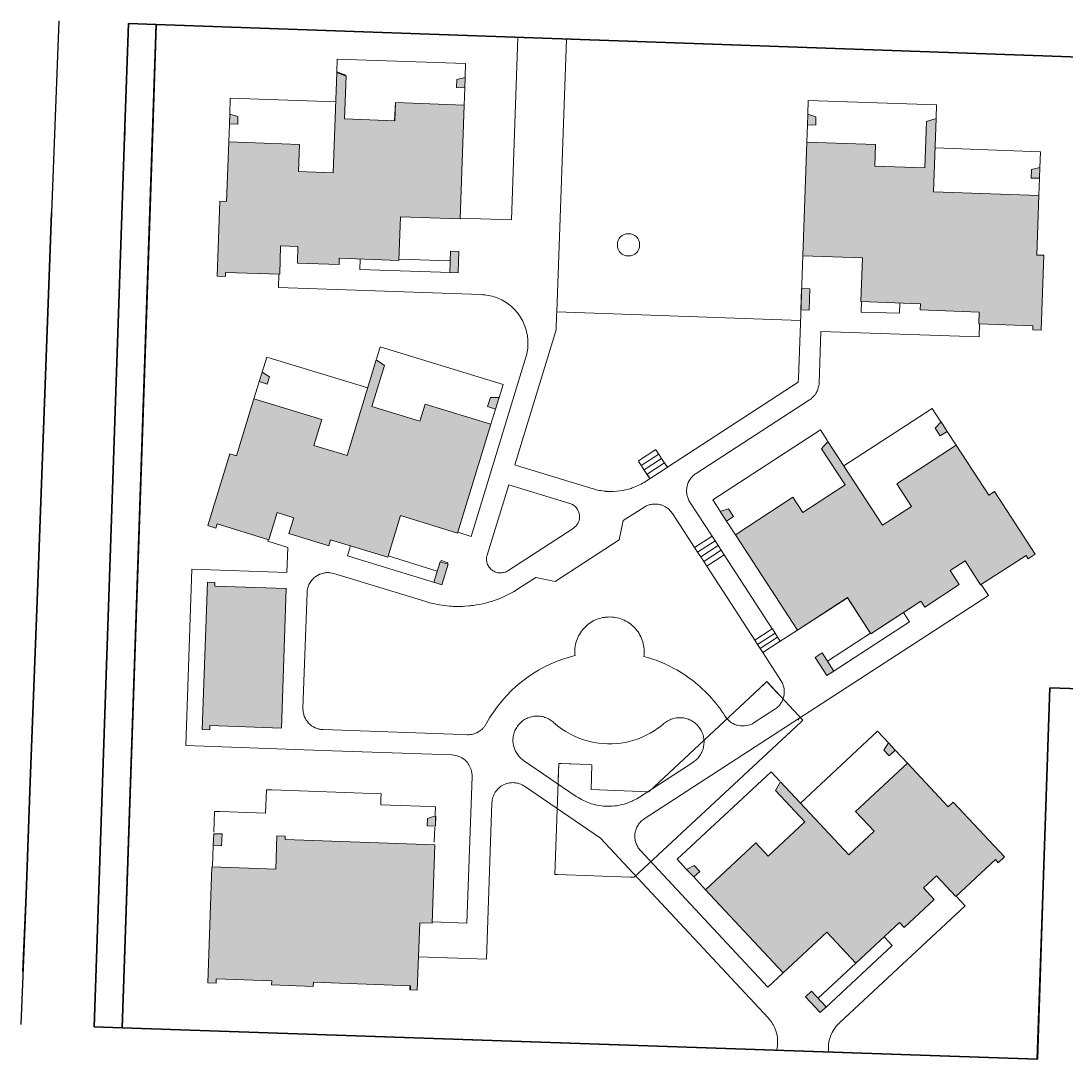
# Model space of a CAD drawing. Header units: centimetres. Extents: x 0 to 25250, y 0 to 2250.
# Drawn here: x 5364.3 to 5514.8, y 970.6 to 1120.2 of the extents above; entities that cross this region are included whole.
import ezdxf

# ---------------------------------------------------------------- set-up
doc = ezdxf.new("R2010")
doc.units = ezdxf.units.CM
for name, color, linetype, lineweight in [('A-DETL', 7, 'Continuous', 9), ('A-DETL-GENF', 7, 'Continuous', 9), ('A-DETL-MBND', 7, 'Continuous', 9), ('A-DETL-THIN', 7, 'Continuous', 9)]:
    doc.layers.add(name, color=color, linetype=linetype, lineweight=lineweight)

msp = doc.modelspace()

# ---------------------------------------------------------------- hatches: boundary and pattern name
at = {"layer": 'A-DETL-GENF', "true_color": 0x808080}
h = msp.add_hatch(color=8, dxfattribs=at)
h.paths.add_polyline_path([(5393.71, 1083.4), (5393.73, 1084), (5401.53, 1083.73), (5401.67, 1087.82), (5404.17, 1087.74), (5404.09, 1085.34), (5410.08, 1085.13), (5410.11, 1086.03), (5418.71, 1085.72), (5418.93, 1092.02), (5427.52, 1091.72), (5428.1, 1108.11), (5418.21, 1108.46), (5418.07, 1105.86), (5410.87, 1106.11), (5411.04, 1112.32), (5409.75, 1112.79), (5409.25, 1098.36), (5404.25, 1098.54), (5404.39, 1102.44), (5394.19, 1102.8), (5393.89, 1094.2), (5392.89, 1094.24), (5392.51, 1083.44)])
h.paths.add_polyline_path([(5427.25, 1083.92), (5427.36, 1087.02), (5426.16, 1087.06), (5426.05, 1083.97)])
h.paths.add_polyline_path([(5395.48, 1105.35), (5395.52, 1106.45), (5394.33, 1106.79), (5394.28, 1105.4)])
h.paths.add_polyline_path([(5428.19, 1110.61), (5428.24, 1112.1), (5427.03, 1111.81), (5426.99, 1110.65)])
at = {"layer": 'A-DETL-GENF'}
msp.add_hatch(color=256, dxfattribs=at).paths.add_polyline_path([(5411.04, 1112.32), (5411.04, 1112.42), (5409.76, 1112.89), (5409.75, 1112.79)])
at = {"layer": 'A-DETL-GENF', "true_color": 0x808080}
h = msp.add_hatch(color=8, dxfattribs=at)
h.paths.add_polyline_path([(5511.23, 1075.68), (5511.61, 1086.47), (5510.61, 1086.53), (5510.91, 1095.1), (5495.72, 1095.63), (5496.09, 1106.16), (5494.73, 1105.76), (5494.49, 1099.08), (5487.25, 1099.33), (5487.36, 1102.43), (5477.46, 1102.78), (5476.89, 1086.39), (5485.48, 1086.09), (5485.26, 1079.79), (5493.85, 1079.49), (5493.82, 1078.59), (5502.32, 1078.29), (5502.26, 1076.59), (5510.05, 1076.32), (5510.03, 1075.72)])
h.paths.add_polyline_path([(5477.81, 1078.55), (5477.92, 1081.65), (5476.72, 1081.69), (5476.61, 1078.6)])
h.paths.add_polyline_path([(5511, 1097.56), (5511.05, 1099.1), (5509.84, 1098.84), (5509.8, 1097.6)])
h.paths.add_polyline_path([(5478.75, 1105.24), (5478.79, 1106.4), (5477.6, 1106.78), (5477.55, 1105.28)])
h = msp.add_hatch(color=8, dxfattribs=at)
h.paths.add_polyline_path([(5424.88, 1038.99), (5425.78, 1041.95), (5424.64, 1042.3), (5423.73, 1039.34)])
h.paths.add_polyline_path([(5417.09, 1042.94), (5418.94, 1048.96), (5427.16, 1046.44), (5431.96, 1062.13), (5422.49, 1065.02), (5421.73, 1062.54), (5414.8, 1064.66), (5416.61, 1070.58), (5415.45, 1071.4), (5411.23, 1057.6), (5406.44, 1059.06), (5407.59, 1062.79), (5397.83, 1065.77), (5395.32, 1057.55), (5394.36, 1057.84), (5391.2, 1047.52), (5392.35, 1047.16), (5392.52, 1047.74), (5399.98, 1045.46), (5401.18, 1049.38), (5403.57, 1048.64), (5402.87, 1046.35), (5408.61, 1044.59), (5408.87, 1045.45)])
h.paths.add_polyline_path([(5432.63, 1064.31), (5433.13, 1065.95), (5431.88, 1065.98), (5431.48, 1064.66)])
h.paths.add_polyline_path([(5399.74, 1067.91), (5400.06, 1068.96), (5399, 1069.6), (5398.59, 1068.26)])
h = msp.add_hatch(color=8, dxfattribs=at)
h.paths.add_polyline_path([(5480.35, 1025.9), (5481.36, 1026.55), (5479.67, 1029.15), (5478.66, 1028.5), (5479.82, 1026.72)])
h.paths.add_polyline_path([(5486.69, 1031.93), (5493.91, 1036.61), (5494.45, 1035.77), (5499.44, 1039), (5498.13, 1041.02), (5500.28, 1042.41), (5502.51, 1038.97), (5509.05, 1043.22), (5509.38, 1042.71), (5510.38, 1043.37), (5504.5, 1052.43), (5503.67, 1051.88), (5498.98, 1059.09), (5490.43, 1053.54), (5492.55, 1050.27), (5488.36, 1047.55), (5480.5, 1059.65), (5479.61, 1058.55), (5482.98, 1053.36), (5476.9, 1049.41), (5475.48, 1051.59), (5467.18, 1046.2), (5476.11, 1032.44), (5483.33, 1037.1)])
h.paths.add_polyline_path([(5465.91, 1048.16), (5466.91, 1048.81), (5466.19, 1049.92), (5465, 1049.56)])
h.paths.add_polyline_path([(5496.68, 1060.43), (5497.69, 1061.09), (5496.81, 1062.45), (5495.96, 1061.54)])
msp.add_hatch(color=8, dxfattribs=at).paths.add_polyline_path([(5391.45, 1018.08), (5391.47, 1018.68), (5401.79, 1018.31), (5402.49, 1038.43), (5392.18, 1038.79), (5392.2, 1039.31), (5391.12, 1039.35), (5390.37, 1018.12)])
h = msp.add_hatch(color=8, dxfattribs=at)
h.paths.add_polyline_path([(5479.38, 977.33), (5480.26, 978.15), (5478.15, 980.42), (5477.27, 979.6), (5478.09, 978.72)])
h.paths.add_polyline_path([(5474.06, 983.04), (5480.35, 988.9), (5484.51, 984.44), (5490.8, 990.3), (5491.49, 989.57), (5495.83, 993.62), (5494.26, 995.3), (5496.14, 997.05), (5498.93, 994.05), (5504.64, 999.37), (5505.05, 998.93), (5505.93, 999.75), (5498.56, 1007.65), (5497.83, 1006.97), (5491.97, 1013.26), (5484.5, 1006.3), (5487.16, 1003.45), (5483.51, 1000.04), (5473.67, 1010.6), (5472.98, 1009.35), (5477.2, 1004.83), (5471.9, 999.88), (5470.12, 1001.79), (5462.88, 995.04)])
h.paths.add_polyline_path([(5461.18, 996.87), (5462.06, 997.68), (5461.26, 998.53), (5460.15, 997.96)])
h.paths.add_polyline_path([(5489.32, 1014.34), (5490.19, 1015.16), (5489.24, 1016.18), (5488.57, 1015.14)])
at = {"layer": 'A-DETL-GENF', "true_color": 0xff8080}
h = msp.add_hatch(color=11, dxfattribs=at)
h.paths.add_polyline_path([(5421.36, 980.57), (5421.7, 990.26), (5423.5, 990.2), (5423.89, 1001.49), (5402.31, 1002.25), (5402.32, 1002.75), (5401.12, 1002.79), (5400.96, 997.99), (5391.76, 998.32), (5391.17, 981.63), (5392.37, 981.59), (5392.39, 982.19), (5400.39, 981.9), (5400.37, 981.31), (5406.36, 981.09), (5406.39, 981.69), (5420.38, 981.2), (5420.36, 980.6), (5421.14, 980.57)])
h.paths.add_polyline_path([(5393.17, 1001.37), (5393.23, 1003.07), (5392.03, 1003.11), (5391.97, 1001.41)])
h.paths.add_polyline_path([(5423.99, 1004.19), (5424, 1005.68), (5422.83, 1005.28), (5422.79, 1004.23)])

# ---------------------------------------------------------------- linework, layer by layer
at = {"layer": 'A-DETL', "color": 7, "lineweight": 30}
for p, q in [((5369.72, 1120.24), (5368.68, 1092.58)), ((5383.75, 1119.71), (5378.85, 975.13)), ((5378.85, 975.13), (5383.75, 1119.71)), ((5379.24, 1104.98), (5379.74, 1119.89)), ((5379.74, 1119.85), (5379.24, 1104.98)), ((5379.74, 1119.89), (5648.46, 1110.39)), ((5383.75, 1119.71), (5379.74, 1119.85)), ((5379.74, 1119.85), (5383.75, 1119.71)), ((5383.75, 1119.71), (5383.24, 1104.85)), ((5383.24, 1104.85), (5383.75, 1119.71)), ((5648.46, 1110.39), (5383.75, 1119.71)), ((5383.75, 1119.71), (5648.46, 1110.39)), ((5648.46, 1110.39), (5383.75, 1119.71)), ((5379.24, 1104.98), (5378.24, 1075.25)), ((5378.24, 1075.25), (5379.24, 1104.98)), ((5379.24, 1104.98), (5379.21, 1103.78)), ((5379.21, 1103.78), (5379.24, 1104.98)), ((5383.24, 1104.85), (5382.24, 1075.11)), ((5382.24, 1075.11), (5383.24, 1104.85)), ((5367.65, 1065.25), (5368.68, 1092.58)), ((5368.68, 1092.58), (5367.65, 1065.25)), ((5378.24, 1075.25), (5376.65, 1028.78)), ((5376.65, 1028.78), (5378.24, 1075.25)), ((5382.24, 1075.11), (5380.66, 1028.64)), ((5380.66, 1028.64), (5382.24, 1075.11)), ((5366.62, 1037.9), (5367.65, 1065.25)), ((5367.65, 1065.25), (5366.62, 1037.9)), ((5365.58, 1010.57), (5366.62, 1037.9)), ((5366.62, 1037.9), (5365.58, 1010.57)), ((5376.65, 1028.78), (5374.83, 975.27)), ((5374.83, 975.27), (5376.65, 1028.78)), ((5380.66, 1028.64), (5378.85, 975.13)), ((5378.85, 975.13), (5380.66, 1028.64)), ((5512.48, 1024.15), (5511.46, 994.26)), ((5511.46, 994.26), (5512.48, 1024.15)), ((5512.48, 1024.15), (5511.46, 994.26)), ((5511.46, 994.26), (5512.48, 1024.15)), ((5734.74, 1016.47), (5512.48, 1024.15)), ((5512.48, 1024.15), (5734.74, 1016.47)), ((5645.38, 1019.61), (5512.48, 1024.15)), ((5512.48, 1024.15), (5645.38, 1019.61)), ((5364.99, 994.3), (5365.58, 1010.57)), ((5365.58, 1010.57), (5364.99, 994.3)), ((5364.99, 994.3), (5364.25, 975.63)), ((5364.55, 983.23), (5364.99, 994.3)), ((5511.46, 994.26), (5510.67, 970.63)), ((5510.67, 970.63), (5511.46, 994.26)), ((5511.46, 994.26), (5510.68, 970.62)), ((5510.68, 970.62), (5511.46, 994.26)), ((5511.46, 994.26), (5510.68, 970.62)), ((5510.68, 970.62), (5511.46, 994.26)), ((5374.83, 975.27), (5378.85, 975.13)), ((5378.85, 975.13), (5374.83, 975.27)), ((5510.68, 970.62), (5378.85, 975.13)), ((5378.85, 975.13), (5510.68, 970.62)), ((5510.67, 970.63), (5378.85, 975.13)), ((5378.85, 975.13), (5510.67, 970.63))]:
    msp.add_line(p, q, dxfattribs=at)
at = {"layer": 'A-DETL', "color": 7}
for p, q in [((5434.92, 1091.56), (5435.85, 1117.87)), ((5442.85, 1117.63), (5441.46, 1078.33)), ((5409.82, 1114.75), (5409.76, 1112.89)), ((5428.31, 1114.1), (5409.82, 1114.75)), ((5409.75, 1112.79), (5409.25, 1098.36)), ((5411.09, 1112.3), (5409.75, 1112.79)), ((5411.04, 1112.42), (5409.76, 1112.89)), ((5410.4, 1112.55), (5409.87, 1112.75)), ((5428.24, 1112.12), (5428.31, 1114.1)), ((5410.94, 1112.36), (5410.4, 1112.55)), ((5410.87, 1106.11), (5411.09, 1112.3)), ((5428.1, 1108.11), (5428.19, 1110.61)), ((5394.42, 1109.09), (5394.33, 1106.82)), ((5409.61, 1108.56), (5394.42, 1109.09)), ((5418.21, 1108.46), (5418.12, 1105.86)), ((5428.1, 1108.11), (5418.21, 1108.46)), ((5477.67, 1108.78), (5477.6, 1106.79)), ((5496.16, 1108.13), (5477.67, 1108.78)), ((5427.52, 1091.72), (5428.1, 1108.11)), ((5496.1, 1106.26), (5496.16, 1108.13)), ((5394.28, 1105.36), (5394.19, 1102.8)), ((5418.12, 1105.86), (5410.87, 1106.11)), ((5477.55, 1105.3), (5477.46, 1102.78)), ((5394.19, 1102.8), (5393.89, 1094.2)), ((5404.39, 1102.44), (5394.19, 1102.8)), ((5404.25, 1098.54), (5404.39, 1102.44)), ((5477.46, 1102.78), (5476.89, 1086.39)), ((5487.36, 1102.43), (5477.46, 1102.78)), ((5487.25, 1099.33), (5487.36, 1102.43)), ((5511.13, 1101.39), (5495.94, 1101.93)), ((5511.05, 1099.12), (5511.13, 1101.39)), ((5494.49, 1099.08), (5487.25, 1099.33)), ((5409.25, 1098.36), (5404.25, 1098.54)), ((5510.91, 1095.1), (5511, 1097.56)), ((5510.91, 1095.1), (5495.72, 1095.63)), ((5510.61, 1086.5), (5510.91, 1095.1)), ((5392.89, 1094.24), (5392.51, 1083.44)), ((5393.89, 1094.2), (5392.89, 1094.24)), ((5418.71, 1085.72), (5418.93, 1092.02)), ((5418.93, 1092.02), (5427.52, 1091.72)), ((5427.53, 1091.82), (5434.92, 1091.56)), ((5401.53, 1083.73), (5401.67, 1087.82)), ((5401.67, 1087.82), (5404.17, 1087.74)), ((5404.17, 1087.74), (5404.09, 1085.34)), ((5410.08, 1085.13), (5410.11, 1086.03)), ((5410.11, 1086.03), (5418.71, 1085.72)), ((5413.11, 1085.92), (5413.06, 1084.42)), ((5426.11, 1085.66), (5418.72, 1085.92)), ((5426.16, 1087.06), (5426.05, 1083.97)), ((5427.25, 1083.92), (5427.36, 1087.02)), ((5476.54, 1076.59), (5476.89, 1086.49)), ((5476.89, 1086.39), (5485.48, 1086.09)), ((5485.48, 1086.09), (5485.26, 1079.79)), ((5511.61, 1086.47), (5510.61, 1086.5)), ((5511.23, 1075.68), (5511.61, 1086.47)), ((5404.09, 1085.34), (5410.08, 1085.13)), ((5413.06, 1084.42), (5426.15, 1083.96)), ((5393.73, 1084), (5401.53, 1083.73)), ((5401.36, 1081.83), (5401.43, 1083.73)), ((5426.05, 1083.97), (5427.25, 1083.92)), ((5430.55, 1080.8), (5401.36, 1081.83)), ((5476.72, 1081.69), (5476.61, 1078.6)), ((5477.81, 1078.55), (5477.92, 1081.65)), ((5434.18, 1079.64), (5433.52, 1080.03)), ((5434.5, 1079.42), (5434.18, 1079.64)), ((5485.26, 1079.79), (5493.85, 1079.49)), ((5485.36, 1079.79), (5485.31, 1078.29)), ((5490.8, 1078.1), (5490.85, 1079.6)), ((5441.42, 1077.83), (5441.44, 1078.33)), ((5441.44, 1078.33), (5476.56, 1077.09)), ((5476.61, 1078.6), (5477.81, 1078.55)), ((5485.31, 1078.29), (5490.8, 1078.1)), ((5493.85, 1079.49), (5493.82, 1078.59)), ((5493.85, 1079.49), (5493.82, 1078.59)), ((5493.82, 1078.59), (5502.32, 1078.29)), ((5502.32, 1078.29), (5502.26, 1076.59)), ((5441.34, 1075.71), (5441.42, 1077.83)), ((5476.26, 1068.77), (5476.54, 1076.59)), ((5502.26, 1076.59), (5510.05, 1076.32)), ((5502.36, 1076.59), (5502.29, 1074.69)), ((5435.39, 1056.27), (5441.34, 1075.71)), ((5479.5, 1075.49), (5479.24, 1068.05)), ((5502.29, 1074.69), (5479.5, 1075.49)), ((5510.05, 1076.32), (5510.03, 1075.72)), ((5510.03, 1075.72), (5511.23, 1075.68)), ((5416.02, 1073.28), (5415.48, 1071.5)), ((5433.71, 1067.86), (5416.02, 1073.28)), ((5399.68, 1071.8), (5399.01, 1069.62)), ((5414.21, 1067.35), (5399.68, 1071.8)), ((5429.1, 1045.96), (5437, 1071.76)), ((5398.58, 1068.22), (5397.83, 1065.77)), ((5433.13, 1065.97), (5433.71, 1067.86)), ((5476.24, 1068.16), (5457.38, 1055.91)), ((5476.26, 1068.77), (5476.24, 1068.16)), ((5397.83, 1065.77), (5395.32, 1057.55)), ((5407.59, 1062.79), (5397.83, 1065.77)), ((5422.49, 1065.02), (5421.73, 1062.54)), ((5431.96, 1062.13), (5422.49, 1065.02)), ((5477.88, 1065.64), (5461.52, 1055.03)), ((5431.96, 1062.13), (5432.63, 1064.31)), ((5495.55, 1064.38), (5482.8, 1056.1)), ((5496.79, 1062.47), (5495.55, 1064.38)), ((5427.16, 1046.44), (5431.96, 1062.13)), ((5479.43, 1061.3), (5463.91, 1051.23)), ((5480.44, 1059.74), (5479.43, 1061.3)), ((5498.98, 1059.09), (5497.69, 1061.09)), ((5479.61, 1058.55), (5482.98, 1053.36)), ((5488.36, 1047.55), (5480.5, 1059.65)), ((5498.98, 1059.09), (5490.43, 1053.54)), ((5503.67, 1051.88), (5498.98, 1059.09)), ((5394.36, 1057.84), (5391.2, 1047.52)), ((5395.32, 1057.55), (5394.36, 1057.84)), ((5453.2, 1056.83), (5455.72, 1058.46)), ((5455.72, 1058.46), (5453.2, 1056.83)), ((5453.62, 1056.19), (5456.13, 1057.82)), ((5456.13, 1057.82), (5453.62, 1056.19)), ((5454.03, 1055.55), (5456.55, 1057.18)), ((5456.55, 1057.18), (5454.03, 1055.55)), ((5457.1, 1056.33), (5455.74, 1058.43)), ((5435.67, 1056.18), (5435.39, 1056.27)), ((5435.67, 1056.18), (5446.69, 1052.81)), ((5453.23, 1056.79), (5454.59, 1054.7)), ((5454.23, 1053.87), (5456.9, 1055.6)), ((5454.45, 1054.91), (5456.96, 1056.55)), ((5456.96, 1056.55), (5454.45, 1054.91)), ((5457.38, 1055.91), (5456.9, 1055.6)), ((5456.96, 1056.55), (5457.38, 1055.91)), ((5457.38, 1055.91), (5457.1, 1056.33)), ((5454.45, 1054.91), (5454.86, 1054.28)), ((5454.59, 1054.7), (5454.86, 1054.28)), ((5434.52, 1053.4), (5431.42, 1043.27)), ((5443.32, 1050.7), (5434.52, 1053.4)), ((5482.98, 1053.36), (5476.9, 1049.41)), ((5490.43, 1053.54), (5492.55, 1050.27)), ((5463.91, 1051.23), (5464.99, 1049.57)), ((5475.48, 1051.59), (5467.18, 1046.2)), ((5476.9, 1049.41), (5475.48, 1051.59)), ((5504.5, 1052.43), (5503.67, 1051.88)), ((5510.38, 1043.37), (5504.5, 1052.43)), ((5453.97, 1050.13), (5451.02, 1048.22)), ((5460.64, 1050.88), (5463.82, 1045.97)), ((5492.55, 1050.27), (5488.36, 1047.55)), ((5399.98, 1045.46), (5401.18, 1049.38)), ((5401.18, 1049.38), (5403.57, 1048.64)), ((5403.57, 1048.64), (5402.87, 1046.35)), ((5417.09, 1042.94), (5418.94, 1048.96)), ((5418.94, 1048.96), (5427.16, 1046.44)), ((5451.02, 1048.22), (5450.44, 1045.45)), ((5461.31, 1044.34), (5458.12, 1049.25)), ((5465.91, 1048.16), (5467.18, 1046.2)), ((5391.2, 1047.52), (5392.35, 1047.16)), ((5392.35, 1047.16), (5392.52, 1047.74)), ((5392.52, 1047.74), (5399.98, 1045.46)), ((5427.19, 1046.54), (5429.1, 1045.96)), ((5434.42, 1041.01), (5443.82, 1047.11)), ((5399.81, 1045.25), (5399.88, 1045.48)), ((5402.7, 1044.37), (5399.81, 1045.25)), ((5402.87, 1046.35), (5408.61, 1044.59)), ((5408.61, 1044.59), (5408.87, 1045.45)), ((5408.87, 1045.45), (5417.09, 1042.94)), ((5450.44, 1045.45), (5441.21, 1039.46)), ((5463.82, 1045.97), (5461.31, 1044.34)), ((5461.31, 1044.34), (5463.82, 1045.97)), ((5463.82, 1045.97), (5461.31, 1044.34)), ((5464.26, 1045.3), (5461.74, 1043.67)), ((5464.26, 1045.3), (5461.74, 1043.67)), ((5463.82, 1045.97), (5464.26, 1045.3)), ((5464.7, 1044.63), (5464.26, 1045.3)), ((5467.18, 1046.2), (5476.11, 1032.44)), ((5402.57, 1040.74), (5402.7, 1044.37)), ((5411.74, 1044.58), (5411.3, 1043.14)), ((5461.74, 1043.67), (5461.31, 1044.34)), ((5461.74, 1043.67), (5462.18, 1043)), ((5462.18, 1043), (5464.7, 1044.63)), ((5464.7, 1044.63), (5462.18, 1043)), ((5462.62, 1042.33), (5465.13, 1043.96)), ((5465.13, 1043.96), (5462.62, 1042.33)), ((5465.13, 1043.96), (5464.7, 1044.63)), ((5465.57, 1043.29), (5465.13, 1043.96)), ((5411.3, 1043.14), (5423.82, 1039.31)), ((5424.23, 1040.96), (5417.15, 1043.13)), ((5424.64, 1042.3), (5423.73, 1039.34)), ((5425.78, 1041.95), (5424.64, 1042.3)), ((5424.79, 1042.46), (5424.73, 1042.27)), ((5424.98, 1042.41), (5424.79, 1042.46)), ((5424.88, 1038.99), (5425.78, 1041.95)), ((5425.46, 1042.26), (5424.98, 1042.41)), ((5425.75, 1042.17), (5425.46, 1042.26)), ((5425.69, 1041.98), (5425.75, 1042.17)), ((5462.18, 1043), (5462.62, 1042.33)), ((5462.62, 1042.33), (5463.05, 1041.66)), ((5463.05, 1041.66), (5465.57, 1043.29)), ((5465.57, 1043.29), (5472.5, 1032.61)), ((5502.51, 1038.97), (5509.05, 1043.22)), ((5509.05, 1043.22), (5509.38, 1042.71)), ((5509.38, 1042.71), (5510.38, 1043.37)), ((5387.99, 1015.8), (5388.88, 1041.23)), ((5388.88, 1041.23), (5402.57, 1040.74)), ((5407.21, 1040.45), (5406.73, 1040.17)), ((5409.35, 1040.6), (5408.81, 1040.71)), ((5422.57, 1036.56), (5409.35, 1040.6)), ((5469.99, 1030.98), (5463.05, 1041.66)), ((5423.73, 1039.34), (5424.88, 1038.99)), ((5438.44, 1040.05), (5435.96, 1038.44)), ((5441.21, 1039.46), (5438.44, 1040.05)), ((5502.59, 1039.02), (5503.63, 1037.43)), ((5402.49, 1038.43), (5392.18, 1038.79)), ((5405.47, 1037.84), (5404.89, 1021.21)), ((5503.63, 1037.43), (5454.06, 1005.26)), ((5423.18, 1036.38), (5422.57, 1036.56)), ((5428.84, 1035.94), (5428.21, 1035.88)), ((5476.11, 1032.44), (5483.32, 1037.13)), ((5483.32, 1037.13), (5486.69, 1031.93)), ((5486.69, 1031.93), (5493.91, 1036.61)), ((5492.06, 1035.41), (5493.74, 1036.5)), ((5493.74, 1036.5), (5493.91, 1036.61)), ((5489.92, 1034.02), (5492.06, 1035.41)), ((5492.26, 1033.63), (5491.39, 1034.97)), ((5449.11, 1034.34), (5448.4, 1034.3)), ((5449.81, 1034.28), (5449.11, 1034.34)), ((5481.27, 1026.5), (5492.26, 1033.63)), ((5487.99, 1032.77), (5489.92, 1034.02)), ((5472.5, 1032.61), (5469.99, 1030.98)), ((5470.37, 1030.39), (5472.89, 1032.02)), ((5472.89, 1032.02), (5470.37, 1030.39)), ((5470.75, 1029.8), (5473.27, 1031.44)), ((5473.27, 1031.44), (5470.75, 1029.8)), ((5472.51, 1032.61), (5472.89, 1032.02)), ((5472.89, 1032.02), (5473.27, 1031.44)), ((5473.11, 1030.5), (5476.11, 1032.44)), ((5473.27, 1031.44), (5473.65, 1030.85)), ((5486.64, 1032.01), (5480.43, 1027.98)), ((5486.78, 1031.98), (5487.99, 1032.77)), ((5470.37, 1030.39), (5469.99, 1030.98)), ((5470.75, 1029.8), (5470.37, 1030.39)), ((5473.65, 1030.85), (5471.13, 1029.21)), ((5454, 1028.66), (5454.68, 1028.46)), ((5471.13, 1029.21), (5470.75, 1029.8)), ((5473.74, 1025.19), (5471.13, 1029.21)), ((5478.66, 1028.5), (5480.35, 1025.9)), ((5481.36, 1026.55), (5479.67, 1029.15)), ((5480.35, 1025.9), (5481.36, 1026.55)), ((5454.69, 1009.16), (5471.41, 1024.75)), ((5471.41, 1024.75), (5454.69, 1009.16)), ((5470.09, 1023.52), (5471.7, 1025.02)), ((5476.88, 1019.46), (5471.7, 1025.02)), ((5471.7, 1025.02), (5476.88, 1019.46)), ((5471.7, 1025.02), (5471.97, 1024.73)), ((5473.2, 1023.41), (5471.97, 1024.73)), ((5471.97, 1024.73), (5473.2, 1023.41)), ((5474.2, 1023.97), (5474.15, 1024.23)), ((5469.8, 1023.25), (5470.09, 1023.52)), ((5473.2, 1023.41), (5473.47, 1023.12)), ((5469.89, 1019.11), (5472.86, 1021.04)), ((5476.32, 1019.48), (5476.19, 1019.62)), ((5476.88, 1019.46), (5476.59, 1019.19)), ((5391.47, 1018.68), (5401.79, 1018.31)), ((5407.78, 1018.1), (5426.46, 1017.45)), ((5452.6, 996.83), (5476.59, 1019.19)), ((5476.59, 1019.19), (5452.6, 996.83)), ((5487.67, 1017.87), (5476.55, 1007.5)), ((5489.22, 1016.2), (5487.67, 1017.87)), ((5426.46, 1017.45), (5428.53, 1017.37)), ((5407.68, 1015.11), (5387.99, 1015.8)), ((5426.35, 1014.45), (5407.68, 1015.11)), ((5435.21, 1015.82), (5435.39, 1015.25)), ((5435.39, 1015.25), (5435.51, 1014.99)), ((5490.19, 1015.16), (5489.24, 1016.18)), ((5491.97, 1013.26), (5490.22, 1015.13)), ((5427.12, 1014.32), (5426.35, 1014.45)), ((5436.66, 1013.67), (5444.26, 1008.48)), ((5453.35, 1008.38), (5461.07, 1013.39)), ((5429.1, 1012.38), (5428.89, 1012.86)), ((5441.73, 1013.22), (5441.16, 997.23)), ((5441.16, 997.23), (5441.73, 1013.22)), ((5441.65, 1011.02), (5441.73, 1013.22)), ((5441.73, 1013.22), (5442.13, 1013.21)), ((5446.12, 1013.07), (5442.13, 1013.21)), ((5442.13, 1013.21), (5446.12, 1013.07)), ((5442.13, 1013.21), (5444.32, 1013.13)), ((5446.12, 1013.07), (5446.52, 1013.05)), ((5446.4, 1009.46), (5446.52, 1013.05)), ((5446.52, 1013.05), (5446.4, 1009.46)), ((5472.32, 1012.04), (5458.79, 999.43)), ((5473.59, 1010.68), (5472.32, 1012.04)), ((5491.97, 1013.26), (5484.5, 1006.3)), ((5497.83, 1006.97), (5491.97, 1013.26)), ((5428.5, 990.22), (5429.24, 1011.34)), ((5441.63, 1010.62), (5441.65, 1011.02)), ((5483.51, 1000.04), (5473.67, 1010.6)), ((5399.51, 1006.06), (5399.63, 1009.45)), ((5399.63, 1009.45), (5400.43, 1009.42)), ((5400.43, 1009.42), (5416.15, 1008.87)), ((5416.15, 1008.87), (5416.12, 1008.07)), ((5434, 1010.25), (5433.76, 1010.14)), ((5447.76, 1002.46), (5436.8, 1009.94)), ((5446.4, 1009.46), (5454.69, 1009.16)), ((5454.69, 1009.16), (5446.4, 1009.46)), ((5472.98, 1009.35), (5477.2, 1004.83)), ((5416.09, 1007.27), (5416.12, 1008.07)), ((5432.11, 1007.57), (5431.32, 985.02)), ((5452.97, 1008.15), (5453.35, 1008.38)), ((5498.56, 1007.65), (5497.83, 1006.97)), ((5505.93, 999.75), (5498.56, 1007.65)), ((5392.14, 1006.32), (5392.04, 1003.31)), ((5392.94, 1006.29), (5392.14, 1006.32)), ((5392.94, 1006.29), (5399.51, 1006.06)), ((5423.19, 1007.02), (5416.09, 1007.27)), ((5423.19, 1007.02), (5423.99, 1006.99)), ((5423.99, 1006.99), (5423.94, 1005.76)), ((5484.5, 1006.3), (5487.16, 1003.45)), ((5422.83, 1005.28), (5422.79, 1004.23)), ((5423.99, 1004.19), (5424.04, 1005.69)), ((5477.2, 1004.83), (5471.9, 999.88)), ((5393.17, 1001.37), (5393.23, 1003.07)), ((5423.88, 1004.06), (5423.81, 1001.89)), ((5487.16, 1003.45), (5483.51, 1000.04)), ((5391.86, 998.41), (5391.97, 1001.41)), ((5401.12, 1002.79), (5400.96, 997.99)), ((5423.5, 990.2), (5423.89, 1001.49)), ((5471.93, 976.53), (5447.76, 1002.46)), ((5470.12, 1001.79), (5462.88, 995.04)), ((5471.9, 999.88), (5470.12, 1001.79)), ((5453.5, 1000.7), (5471.87, 980.99)), ((5391.76, 998.32), (5391.17, 981.63)), ((5400.96, 997.99), (5391.76, 998.32)), ((5458.79, 999.43), (5460.15, 997.97)), ((5498.93, 994.05), (5504.64, 999.37)), ((5504.64, 999.37), (5505.05, 998.93)), ((5505.05, 998.93), (5505.93, 999.75)), ((5441.56, 997.22), (5441.16, 997.23)), ((5441.56, 997.22), (5452.03, 996.85)), ((5452.03, 996.85), (5441.56, 997.22)), ((5452.6, 996.83), (5452.03, 996.85)), ((5460.15, 997.96), (5461.18, 996.87)), ((5461.18, 996.87), (5462.88, 995.04)), ((5494.26, 995.3), (5496.14, 997.05)), ((5496.14, 997.05), (5498.93, 994.05)), ((5462.88, 995.04), (5474.06, 983.04)), ((5499, 994.12), (5500.3, 992.73)), ((5500.3, 992.73), (5482.16, 975.83)), ((5421.36, 980.57), (5421.7, 990.26)), ((5421.7, 990.26), (5423.5, 990.2)), ((5423.5, 990.4), (5428.5, 990.22)), ((5484.51, 984.44), (5490.8, 990.3)), ((5474.06, 983.04), (5480.35, 988.9)), ((5480.35, 988.9), (5484.51, 984.44)), ((5489.77, 987.01), (5488.68, 988.18)), ((5480.19, 978.08), (5489.77, 987.01)), ((5431.32, 985.02), (5421.52, 985.36)), ((5484.51, 984.44), (5479.1, 979.4)), ((5392.37, 981.59), (5392.39, 982.19)), ((5392.39, 982.19), (5400.39, 981.9)), ((5400.39, 981.9), (5400.37, 981.31)), ((5471.87, 980.99), (5474.06, 983.04)), ((5391.17, 981.63), (5392.37, 981.59)), ((5400.37, 981.31), (5406.36, 981.09)), ((5406.36, 981.09), (5406.39, 981.69)), ((5406.39, 981.69), (5420.38, 981.2)), ((5420.28, 981.2), (5420.26, 980.61)), ((5420.38, 981.2), (5420.36, 980.6)), ((5420.36, 980.6), (5421.36, 980.57)), ((5480.26, 978.15), (5478.15, 980.42)), ((5477.27, 979.6), (5479.38, 977.33)), ((5479.38, 977.33), (5480.26, 978.15)), ((5480.6, 971.65), (5473.12, 971.91))]:
    msp.add_line(p, q, dxfattribs=at)
for centre, radius, start, end in [((5442.73, 1048.79), 2, 4.88, 72.9667), ((5442.73, 1048.79), 2, 302.983, 358.6903), ((5442.73, 1048.79), 2, 358.6903, 4.88), ((5448.82, 1009.34), 20, 105.6967, 151.3486), ((5448.82, 1009.34), 20, 103.7119, 105.6967), ((5468.25, 1021.63), 3, 212.2767, 252.5911), ((5449.03, 1028.05), 12, 227.8551, 256.3675), ((5449.03, 1028.05), 12, 256.3675, 305.6161), ((5449.03, 1028.05), 12, 305.6161, 310.8002), ((5468.25, 1021.63), 3, 252.5911, 257.6304), ((5468.25, 1021.63), 3, 257.6304, 302.9842), ((5468.27, 973.12), 5, 38.9135, 42.9842), ((5468.27, 973.12), 5, 18.5599, 38.9135), ((5468.27, 973.12), 5, 14.4892, 18.5599), ((5468.27, 973.12), 5, 345.9942, 14.4892)]:
    msp.add_arc(centre, radius, start, end, dxfattribs=at)
for points, knots in [([(5433.52, 1080.03), (5433.23, 1080.18), (5432.61, 1080.45), (5431.61, 1080.71), (5430.91, 1080.79), (5430.55, 1080.8)], [-0.7272727, -0.7272727, -0.7272727, -0.7272727, -0.5, -0.25, 0, 0, 0, 0]), ([(5437.3, 1073.77), (5437.3, 1073.81), (5437.3, 1074.56), (5437.06, 1076.02), (5436.08, 1077.95), (5435.07, 1078.99), (5434.5, 1079.42)], [-0.7619048, -0.7619048, -0.7619048, -0.7619048, -0.75, -0.5, -0.25, 0, 0, 0, 0]), ([(5437, 1071.76), (5437.1, 1072.1), (5437.25, 1072.77), (5437.3, 1073.45), (5437.3, 1073.77)], [-1, -1, -1, -1, -0.875, -0.7619048, -0.7619048, -0.7619048, -0.7619048]), ([(5479.24, 1068.05), (5479.24, 1067.93), (5479.21, 1067.69), (5479.11, 1067.22), (5478.88, 1066.66), (5478.52, 1066.18), (5478.17, 1065.85), (5477.98, 1065.7), (5477.88, 1065.64)], [-1, -1, -1, -1, -0.875, -0.75, -0.5, -0.25, -0.125, 0, 0, 0, 0]), ([(5461.52, 1055.03), (5461.36, 1054.92), (5461.05, 1054.67), (5460.54, 1054.07), (5460.27, 1053.44), (5460.19, 1052.96), (5460.18, 1052.88)], [-1, -1, -1, -1, -0.875, -0.75, -0.5, -0.4444444, -0.4444444, -0.4444444, -0.4444444]), ([(5448.5, 1052.45), (5448.54, 1052.45), (5449.23, 1052.39), (5450.47, 1052.43), (5451.64, 1052.7), (5452.15, 1052.87)], [-0.7647059, -0.7647059, -0.7647059, -0.7647059, -0.75, -0.5, -0.2941176, -0.2941176, -0.2941176, -0.2941176]), ([(5452.15, 1052.87), (5452.26, 1052.91), (5452.98, 1053.16), (5453.68, 1053.51), (5454.23, 1053.87)], [-0.2941176, -0.2941176, -0.2941176, -0.2941176, -0.25, 0, 0, 0, 0]), ([(5460.18, 1052.88), (5460.14, 1052.57), (5460.16, 1052.07), (5460.35, 1051.39), (5460.53, 1051.04), (5460.64, 1050.88)], [-0.4444444, -0.4444444, -0.4444444, -0.4444444, -0.25, -0.125, 0, 0, 0, 0]), ([(5455.45, 1050.61), (5455.32, 1050.6), (5454.99, 1050.57), (5454.49, 1050.42), (5454.14, 1050.24), (5453.97, 1050.13)], [-0.3333333, -0.3333333, -0.3333333, -0.3333333, -0.25, -0.125, 0, 0, 0, 0]), ([(5456.48, 1050.48), (5456.4, 1050.51), (5456.06, 1050.6), (5455.71, 1050.63), (5455.45, 1050.61)], [-0.5555556, -0.5555556, -0.5555556, -0.5555556, -0.5, -0.3333333, -0.3333333, -0.3333333, -0.3333333]), ([(5458.12, 1049.25), (5458.01, 1049.41), (5457.77, 1049.72), (5457.23, 1050.17), (5456.77, 1050.4), (5456.48, 1050.48)], [-1, -1, -1, -1, -0.875, -0.75, -0.5555556, -0.5555556, -0.5555556, -0.5555556]), ([(5431.56, 1041.76), (5431.51, 1041.86), (5431.38, 1042.15), (5431.32, 1042.57), (5431.34, 1042.98), (5431.39, 1043.18), (5431.42, 1043.27)], [0.6818182, 0.6818182, 0.6818182, 0.6818182, 0.75, 0.875, 0.9375, 1, 1, 1, 1]), ([(5408.81, 1040.71), (5408.77, 1040.72), (5408.49, 1040.74), (5407.99, 1040.72), (5407.5, 1040.58), (5407.25, 1040.47), (5407.21, 1040.45)], [-0.9, -0.9, -0.9, -0.9, -0.875, -0.75, -0.625, -0.6, -0.6, -0.6, -0.6]), ([(5431.56, 1041.76), (5431.6, 1041.68), (5431.75, 1041.43), (5432.11, 1041.07), (5432.65, 1040.77), (5433.26, 1040.66), (5433.77, 1040.72), (5434.15, 1040.86), (5434.33, 1040.96), (5434.42, 1041.01)], [-0.6818182, -0.6818182, -0.6818182, -0.6818182, -0.625, -0.5, -0.375, -0.25, -0.125, -0.0625, 0, 0, 0, 0]), ([(5406.73, 1040.17), (5406.54, 1040.04), (5406.2, 1039.73), (5405.81, 1039.17), (5405.59, 1038.63), (5405.5, 1038.18), (5405.48, 1037.95), (5405.47, 1037.84)], [-0.5, -0.5, -0.5, -0.5, -0.375, -0.25, -0.125, -0.0625, 0, 0, 0, 0]), ([(5435.96, 1038.44), (5434.99, 1037.8), (5432.9, 1036.75), (5430.42, 1036.12), (5429.05, 1035.96), (5428.84, 1035.94)], [-1, -1, -1, -1, -0.75, -0.5, -0.4545455, -0.4545455, -0.4545455, -0.4545455]), ([(5423.18, 1036.38), (5424.1, 1036.14), (5425.77, 1035.86), (5427.47, 1035.84), (5428.21, 1035.88)], [0.0454545, 0.0454545, 0.0454545, 0.0454545, 0.25, 0.4090909, 0.4090909, 0.4090909, 0.4090909]), ([(5454.68, 1028.46), (5455.64, 1028.17), (5457.74, 1027.34), (5460.74, 1025.54), (5463.53, 1023.05), (5465.05, 1021.07), (5465.72, 1020.02)], [-0.952381, -0.952381, -0.952381, -0.952381, -0.75, -0.5, -0.25, 0, 0, 0, 0]), ([(5472.86, 1021.04), (5473.02, 1021.14), (5473.33, 1021.39), (5473.84, 1021.99), (5474.22, 1022.87), (5474.24, 1023.62), (5474.2, 1023.97)], [-1, -1, -1, -1, -0.875, -0.75, -0.5, -0.2777778, -0.2777778, -0.2777778, -0.2777778]), ([(5474.15, 1024.23), (5474.11, 1024.38), (5474.01, 1024.71), (5473.85, 1025.02), (5473.74, 1025.19)], [-0.2222222, -0.2222222, -0.2222222, -0.2222222, -0.125, 0, 0, 0, 0]), ([(5404.89, 1021.21), (5404.88, 1021.01), (5404.91, 1020.62), (5405.02, 1020.19), (5405.11, 1019.97), (5405.13, 1019.93)], [-1, -1, -1, -1, -0.875, -0.75, -0.7222222, -0.7222222, -0.7222222, -0.7222222]), ([(5405.13, 1019.93), (5405.26, 1019.61), (5405.67, 1018.98), (5406.45, 1018.42), (5407.19, 1018.16), (5407.58, 1018.11), (5407.78, 1018.1)], [-0.7222222, -0.7222222, -0.7222222, -0.7222222, -0.5, -0.25, -0.125, 0, 0, 0, 0]), ([(5440.98, 1019.16), (5440.8, 1019.32), (5440.42, 1019.6), (5439.76, 1019.9), (5439.06, 1020.06), (5438.34, 1020.07), (5437.63, 1019.94), (5436.96, 1019.67), (5436.37, 1019.26), (5435.87, 1018.74), (5435.48, 1018.13), (5435.29, 1017.63), (5435.22, 1017.34), (5435.21, 1017.28)], [-1, -1, -1, -1, -0.9375, -0.875, -0.8125, -0.75, -0.6875, -0.625, -0.5625, -0.5, -0.4375, -0.375, -0.3589744, -0.3589744, -0.3589744, -0.3589744]), ([(5462.34, 1017.79), (5462.34, 1017.8), (5462.23, 1018.02), (5461.98, 1018.44), (5461.49, 1018.97), (5460.91, 1019.39), (5460.25, 1019.68), (5459.54, 1019.83), (5458.82, 1019.83), (5458.11, 1019.69), (5457.45, 1019.4), (5457.06, 1019.13), (5456.88, 1018.97)], [-0.5641026, -0.5641026, -0.5641026, -0.5641026, -0.5625, -0.5, -0.4375, -0.375, -0.3125, -0.25, -0.1875, -0.125, -0.0625, 0, 0, 0, 0]), ([(5430.23, 1017.83), (5430.43, 1017.95), (5430.72, 1018.19), (5431.06, 1018.58), (5431.21, 1018.81), (5431.27, 1018.93)], [-0.4615385, -0.4615385, -0.4615385, -0.4615385, -0.25, -0.125, 0, 0, 0, 0]), ([(5428.53, 1017.37), (5428.67, 1017.37), (5428.95, 1017.38), (5429.49, 1017.47), (5429.92, 1017.64), (5430.2, 1017.81), (5430.23, 1017.83)], [-1, -1, -1, -1, -0.875, -0.75, -0.5, -0.4615385, -0.4615385, -0.4615385, -0.4615385]), ([(5435.21, 1017.28), (5435.17, 1017.1), (5435.12, 1016.69), (5435.14, 1016.19), (5435.2, 1015.89), (5435.21, 1015.82)], [-0.3589744, -0.3589744, -0.3589744, -0.3589744, -0.3125, -0.25, -0.2307692, -0.2307692, -0.2307692, -0.2307692]), ([(5462.65, 1016.07), (5462.66, 1016.19), (5462.67, 1016.55), (5462.59, 1017.13), (5462.44, 1017.58), (5462.34, 1017.79)], [-0.7179487, -0.7179487, -0.7179487, -0.7179487, -0.6875, -0.625, -0.5641026, -0.5641026, -0.5641026, -0.5641026]), ([(5435.51, 1014.99), (5435.56, 1014.89), (5435.73, 1014.58), (5436.1, 1014.12), (5436.46, 1013.81), (5436.66, 1013.67)], [-0.1538462, -0.1538462, -0.1538462, -0.1538462, -0.125, -0.0625, 0, 0, 0, 0]), ([(5461.07, 1013.39), (5461.27, 1013.52), (5461.64, 1013.82), (5462.1, 1014.37), (5462.44, 1015.01), (5462.6, 1015.59), (5462.65, 1015.95), (5462.65, 1016.07)], [-1, -1, -1, -1, -0.9375, -0.875, -0.8125, -0.75, -0.7179487, -0.7179487, -0.7179487, -0.7179487]), ([(5428.89, 1012.86), (5428.77, 1013.09), (5428.39, 1013.63), (5427.74, 1014.09), (5427.25, 1014.28), (5427.12, 1014.32)], [-0.6666667, -0.6666667, -0.6666667, -0.6666667, -0.5, -0.25, -0.1666667, -0.1666667, -0.1666667, -0.1666667]), ([(5429.24, 1011.34), (5429.25, 1011.54), (5429.23, 1011.89), (5429.15, 1012.23), (5429.1, 1012.38)], [-1, -1, -1, -1, -0.875, -0.7777778, -0.7777778, -0.7777778, -0.7777778]), ([(5435.83, 1010.38), (5435.66, 1010.42), (5435.22, 1010.49), (5434.59, 1010.45), (5434.16, 1010.32), (5434, 1010.25)], [-0.8333333, -0.8333333, -0.8333333, -0.8333333, -0.75, -0.625, -0.5416667, -0.5416667, -0.5416667, -0.5416667]), ([(5436.8, 1009.94), (5436.69, 1010.02), (5436.46, 1010.15), (5436.13, 1010.29), (5435.92, 1010.36), (5435.83, 1010.38)], [-1, -1, -1, -1, -0.9375, -0.875, -0.8333333, -0.8333333, -0.8333333, -0.8333333]), ([(5432.91, 1009.5), (5432.79, 1009.37), (5432.51, 1009.02), (5432.27, 1008.49), (5432.14, 1007.97), (5432.12, 1007.7), (5432.11, 1007.57)], [-0.3333333, -0.3333333, -0.3333333, -0.3333333, -0.25, -0.125, -0.0625, 0, 0, 0, 0]), ([(5433.76, 1010.14), (5433.52, 1010.02), (5433.22, 1009.82), (5432.97, 1009.57), (5432.91, 1009.5)], [-0.5, -0.5, -0.5, -0.5, -0.375, -0.3333333, -0.3333333, -0.3333333, -0.3333333]), ([(5444.26, 1008.48), (5444.59, 1008.26), (5445.22, 1007.89), (5445.9, 1007.61), (5446.21, 1007.5)], [-1, -1, -1, -1, -0.875, -0.7727273, -0.7727273, -0.7727273, -0.7727273]), ([(5446.21, 1007.5), (5446.28, 1007.48), (5447.11, 1007.2), (5448.42, 1006.99), (5449.66, 1007.08), (5450.1, 1007.14)], [-0.7727273, -0.7727273, -0.7727273, -0.7727273, -0.75, -0.5, -0.3636364, -0.3636364, -0.3636364, -0.3636364]), ([(5450.1, 1007.14), (5450.46, 1007.2), (5451.21, 1007.36), (5452.17, 1007.72), (5452.75, 1008.02), (5452.97, 1008.15)], [-0.3636364, -0.3636364, -0.3636364, -0.3636364, -0.25, -0.125, -0.0454545, -0.0454545, -0.0454545, -0.0454545]), ([(5454.06, 1005.26), (5453.88, 1005.14), (5453.54, 1004.87), (5453.13, 1004.35), (5452.91, 1003.88), (5452.82, 1003.6), (5452.8, 1003.52)], [-1, -1, -1, -1, -0.875, -0.75, -0.625, -0.5789474, -0.5789474, -0.5789474, -0.5789474]), ([(5452.8, 1003.52), (5452.76, 1003.38), (5452.69, 1003.03), (5452.69, 1002.46), (5452.82, 1001.81), (5453.09, 1001.21), (5453.35, 1000.86), (5453.5, 1000.7)], [-0.5789474, -0.5789474, -0.5789474, -0.5789474, -0.5, -0.375, -0.25, -0.125, 0, 0, 0, 0]), ([(5482.16, 975.83), (5482.02, 975.69), (5481.76, 975.42), (5481.29, 974.8), (5481, 974.23), (5480.85, 973.81), (5480.83, 973.75)], [-1, -1, -1, -1, -0.875, -0.75, -0.5, -0.4615385, -0.4615385, -0.4615385, -0.4615385]), ([(5480.83, 973.75), (5480.73, 973.44), (5480.61, 972.94), (5480.56, 972.23), (5480.58, 971.84), (5480.6, 971.65)], [-0.4615385, -0.4615385, -0.4615385, -0.4615385, -0.25, -0.125, 0, 0, 0, 0])]:
    msp.add_open_spline(points, degree=3, knots=knots, dxfattribs=at)
for points in [[(5446.69, 1052.81), (5447.28, 1052.63), (5447.89, 1052.51), (5448.5, 1052.45)], [(5444.08, 1028.77), (5444.04, 1029.13), (5444.04, 1029.83), (5444.25, 1030.88), (5444.68, 1031.85), (5445.31, 1032.72), (5446.1, 1033.43), (5447.03, 1033.96), (5448.05, 1034.28), (5448.76, 1034.34), (5449.11, 1034.34)], [(5449.11, 1034.34), (5449.46, 1034.34), (5450.17, 1034.25), (5451.18, 1033.91), (5452.09, 1033.36), (5452.87, 1032.63), (5453.47, 1031.75), (5453.88, 1030.77), (5454.07, 1029.72), (5454.05, 1029.01), (5454, 1028.66)]]:
    msp.add_open_spline(points, degree=3, dxfattribs=at)
at = {"layer": 'A-DETL-MBND'}
msp.add_circle((5451.78, 1087.97), 1.6, dxfattribs=at)
at = {"layer": 'A-DETL-THIN'}
for p, q in [((5409.75, 1112.79), (5409.25, 1098.36)), ((5409.76, 1112.89), (5409.75, 1112.79)), ((5409.75, 1112.79), (5411.04, 1112.32)), ((5411.04, 1112.42), (5409.76, 1112.89)), ((5410.87, 1106.11), (5411.09, 1112.3)), ((5411.04, 1112.32), (5411.04, 1112.42)), ((5427.03, 1111.81), (5426.99, 1110.65)), ((5428.24, 1112.1), (5427.03, 1111.81)), ((5428.19, 1110.61), (5428.24, 1112.1)), ((5426.99, 1110.65), (5428.19, 1110.61)), ((5418.21, 1108.46), (5418.07, 1105.86)), ((5428.1, 1108.11), (5418.21, 1108.46)), ((5394.33, 1106.79), (5394.28, 1105.4)), ((5395.52, 1106.45), (5394.33, 1106.79)), ((5427.52, 1091.72), (5428.1, 1108.11)), ((5477.6, 1106.78), (5477.55, 1105.28)), ((5478.79, 1106.4), (5477.6, 1106.78)), ((5394.28, 1105.4), (5395.48, 1105.35)), ((5395.48, 1105.35), (5395.52, 1106.45)), ((5418.07, 1105.86), (5410.87, 1106.11)), ((5477.55, 1105.28), (5478.75, 1105.24)), ((5478.75, 1105.24), (5478.79, 1106.4)), ((5494.73, 1105.76), (5494.49, 1099.08)), ((5496.09, 1106.16), (5494.73, 1105.76)), ((5495.72, 1095.63), (5496.09, 1106.16)), ((5394.19, 1102.8), (5393.89, 1094.2)), ((5404.39, 1102.44), (5394.19, 1102.8)), ((5404.25, 1098.54), (5404.39, 1102.44)), ((5477.46, 1102.78), (5476.89, 1086.39)), ((5487.36, 1102.43), (5477.46, 1102.78)), ((5487.25, 1099.33), (5487.36, 1102.43)), ((5494.49, 1099.08), (5487.25, 1099.33)), ((5409.25, 1098.36), (5404.25, 1098.54)), ((5509.84, 1098.84), (5509.8, 1097.6)), ((5511.05, 1099.1), (5509.84, 1098.84)), ((5511, 1097.56), (5511.05, 1099.1)), ((5509.8, 1097.6), (5511, 1097.56)), ((5510.91, 1095.1), (5495.72, 1095.63)), ((5510.61, 1086.53), (5510.91, 1095.1)), ((5392.89, 1094.24), (5392.51, 1083.44)), ((5393.89, 1094.2), (5392.89, 1094.24)), ((5418.71, 1085.72), (5418.93, 1092.02)), ((5418.93, 1092.02), (5427.52, 1091.72)), ((5401.53, 1083.73), (5401.67, 1087.82)), ((5401.67, 1087.82), (5404.17, 1087.74)), ((5404.17, 1087.74), (5404.09, 1085.34)), ((5410.08, 1085.13), (5410.11, 1086.03)), ((5410.11, 1086.03), (5418.71, 1085.72)), ((5426.16, 1087.06), (5426.05, 1083.97)), ((5427.36, 1087.02), (5426.16, 1087.06)), ((5427.25, 1083.92), (5427.36, 1087.02)), ((5476.89, 1086.39), (5485.48, 1086.09)), ((5485.48, 1086.09), (5485.26, 1079.79)), ((5511.61, 1086.47), (5510.61, 1086.53)), ((5511.23, 1075.68), (5511.61, 1086.47)), ((5404.09, 1085.34), (5410.08, 1085.13)), ((5392.51, 1083.44), (5393.71, 1083.4)), ((5393.71, 1083.4), (5393.73, 1084)), ((5393.73, 1084), (5401.53, 1083.73)), ((5426.05, 1083.97), (5427.25, 1083.92)), ((5476.72, 1081.69), (5476.61, 1078.6)), ((5477.92, 1081.65), (5476.72, 1081.69)), ((5477.81, 1078.55), (5477.92, 1081.65)), ((5485.26, 1079.79), (5493.85, 1079.49)), ((5476.61, 1078.6), (5477.81, 1078.55)), ((5493.85, 1079.49), (5493.82, 1078.59)), ((5493.82, 1078.59), (5502.32, 1078.29)), ((5502.32, 1078.29), (5502.26, 1076.59)), ((5502.26, 1076.59), (5510.05, 1076.32)), ((5510.05, 1076.32), (5510.03, 1075.72)), ((5510.03, 1075.72), (5511.23, 1075.68)), ((5415.45, 1071.4), (5411.23, 1057.6)), ((5414.8, 1064.66), (5416.61, 1070.58)), ((5416.61, 1070.58), (5415.45, 1071.4)), ((5399, 1069.6), (5398.59, 1068.26)), ((5400.06, 1068.96), (5399, 1069.6)), ((5398.59, 1068.26), (5399.74, 1067.91)), ((5399.74, 1067.91), (5400.06, 1068.96)), ((5397.83, 1065.77), (5395.32, 1057.55)), ((5407.59, 1062.79), (5397.83, 1065.77)), ((5421.73, 1062.54), (5414.8, 1064.66)), ((5422.49, 1065.02), (5421.73, 1062.54)), ((5431.96, 1062.13), (5422.49, 1065.02)), ((5431.88, 1065.98), (5431.48, 1064.66)), ((5431.48, 1064.66), (5432.63, 1064.31)), ((5433.13, 1065.95), (5431.88, 1065.98)), ((5432.63, 1064.31), (5433.13, 1065.95)), ((5406.44, 1059.06), (5407.59, 1062.79)), ((5427.16, 1046.44), (5431.96, 1062.13)), ((5496.81, 1062.45), (5495.96, 1061.54)), ((5495.96, 1061.54), (5496.68, 1060.43)), ((5497.69, 1061.09), (5496.81, 1062.45)), ((5496.68, 1060.43), (5497.69, 1061.09)), ((5411.23, 1057.6), (5406.44, 1059.06)), ((5480.5, 1059.65), (5479.61, 1058.55)), ((5479.61, 1058.55), (5482.98, 1053.36)), ((5488.36, 1047.55), (5480.5, 1059.65)), ((5498.98, 1059.09), (5490.43, 1053.54)), ((5503.67, 1051.88), (5498.98, 1059.09)), ((5394.36, 1057.84), (5391.2, 1047.52)), ((5395.32, 1057.55), (5394.36, 1057.84)), ((5482.98, 1053.36), (5476.9, 1049.41)), ((5490.43, 1053.54), (5492.55, 1050.27)), ((5475.48, 1051.59), (5467.18, 1046.2)), ((5476.9, 1049.41), (5475.48, 1051.59)), ((5504.5, 1052.43), (5503.67, 1051.88)), ((5510.38, 1043.37), (5504.5, 1052.43)), ((5466.19, 1049.92), (5465, 1049.56)), ((5465, 1049.56), (5465.91, 1048.16)), ((5466.91, 1048.81), (5466.19, 1049.92)), ((5492.55, 1050.27), (5488.36, 1047.55)), ((5399.98, 1045.46), (5401.18, 1049.38)), ((5401.18, 1049.38), (5403.57, 1048.64)), ((5403.57, 1048.64), (5402.87, 1046.35)), ((5417.09, 1042.94), (5418.94, 1048.96)), ((5418.94, 1048.96), (5427.16, 1046.44)), ((5465.91, 1048.16), (5466.91, 1048.81)), ((5391.2, 1047.52), (5392.35, 1047.16)), ((5392.35, 1047.16), (5392.52, 1047.74)), ((5392.52, 1047.74), (5399.98, 1045.46)), ((5402.87, 1046.35), (5408.61, 1044.59)), ((5408.61, 1044.59), (5408.87, 1045.45)), ((5408.87, 1045.45), (5417.09, 1042.94)), ((5467.18, 1046.2), (5476.11, 1032.44)), ((5424.64, 1042.3), (5423.73, 1039.34)), ((5425.78, 1041.95), (5424.64, 1042.3)), ((5424.88, 1038.99), (5425.78, 1041.95)), ((5498.13, 1041.02), (5500.28, 1042.41)), ((5500.28, 1042.41), (5502.51, 1038.97)), ((5502.51, 1038.97), (5509.05, 1043.22)), ((5509.05, 1043.22), (5509.38, 1042.71)), ((5509.38, 1042.71), (5510.38, 1043.37)), ((5499.44, 1039), (5498.13, 1041.02)), ((5391.12, 1039.35), (5390.37, 1018.12)), ((5392.2, 1039.31), (5391.12, 1039.35)), ((5392.18, 1038.79), (5392.2, 1039.31)), ((5423.73, 1039.34), (5424.88, 1038.99)), ((5494.45, 1035.77), (5499.44, 1039)), ((5402.49, 1038.43), (5392.18, 1038.79)), ((5401.79, 1018.31), (5402.49, 1038.43)), ((5476.11, 1032.44), (5483.33, 1037.1)), ((5483.33, 1037.1), (5486.69, 1031.93)), ((5486.69, 1031.93), (5493.91, 1036.61)), ((5493.91, 1036.61), (5494.45, 1035.77)), ((5479.67, 1029.15), (5478.66, 1028.5)), ((5478.66, 1028.5), (5480.35, 1025.9)), ((5481.36, 1026.55), (5479.67, 1029.15)), ((5480.35, 1025.9), (5481.36, 1026.55)), ((5390.37, 1018.12), (5391.45, 1018.08)), ((5391.45, 1018.08), (5391.47, 1018.68)), ((5391.47, 1018.68), (5401.79, 1018.31)), ((5489.24, 1016.18), (5488.57, 1015.14)), ((5488.57, 1015.14), (5489.32, 1014.34)), ((5490.19, 1015.16), (5489.24, 1016.18)), ((5489.32, 1014.34), (5490.19, 1015.16)), ((5491.97, 1013.26), (5484.5, 1006.3)), ((5497.83, 1006.97), (5491.97, 1013.26)), ((5473.67, 1010.6), (5472.98, 1009.35)), ((5483.51, 1000.04), (5473.67, 1010.6)), ((5472.98, 1009.35), (5477.2, 1004.83)), ((5498.56, 1007.65), (5497.83, 1006.97)), ((5505.93, 999.75), (5498.56, 1007.65)), ((5484.5, 1006.3), (5487.16, 1003.45)), ((5422.83, 1005.28), (5422.79, 1004.23)), ((5424, 1005.68), (5422.83, 1005.28)), ((5423.99, 1004.19), (5424, 1005.68)), ((5477.2, 1004.83), (5471.9, 999.88)), ((5392.03, 1003.11), (5391.97, 1001.41)), ((5393.23, 1003.07), (5392.03, 1003.11)), ((5393.17, 1001.37), (5393.23, 1003.07)), ((5422.79, 1004.23), (5423.99, 1004.19)), ((5487.16, 1003.45), (5483.51, 1000.04)), ((5391.97, 1001.41), (5393.17, 1001.37)), ((5401.12, 1002.79), (5400.96, 997.99)), ((5402.32, 1002.75), (5401.12, 1002.79)), ((5402.31, 1002.25), (5402.32, 1002.75)), ((5423.89, 1001.49), (5402.31, 1002.25)), ((5423.5, 990.2), (5423.89, 1001.49)), ((5470.12, 1001.79), (5462.88, 995.04)), ((5471.9, 999.88), (5470.12, 1001.79)), ((5391.76, 998.32), (5391.17, 981.63)), ((5400.96, 997.99), (5391.76, 998.32)), ((5461.26, 998.53), (5460.15, 997.96)), ((5462.06, 997.68), (5461.26, 998.53)), ((5498.93, 994.05), (5504.64, 999.37)), ((5504.64, 999.37), (5505.05, 998.93)), ((5505.05, 998.93), (5505.93, 999.75)), ((5460.15, 997.96), (5461.18, 996.87)), ((5461.18, 996.87), (5462.06, 997.68)), ((5494.26, 995.3), (5496.14, 997.05)), ((5496.14, 997.05), (5498.93, 994.05)), ((5495.83, 993.62), (5494.26, 995.3)), ((5462.88, 995.04), (5474.06, 983.04)), ((5491.49, 989.57), (5495.83, 993.62)), ((5421.36, 980.57), (5421.7, 990.26)), ((5421.7, 990.26), (5423.5, 990.2)), ((5484.51, 984.44), (5490.8, 990.3)), ((5490.8, 990.3), (5491.49, 989.57)), ((5474.06, 983.04), (5480.35, 988.9)), ((5480.35, 988.9), (5484.51, 984.44)), ((5392.37, 981.59), (5392.39, 982.19)), ((5392.39, 982.19), (5400.39, 981.9)), ((5400.39, 981.9), (5400.37, 981.31)), ((5391.17, 981.63), (5392.37, 981.59)), ((5400.37, 981.31), (5406.36, 981.09)), ((5406.36, 981.09), (5406.39, 981.69)), ((5406.39, 981.69), (5420.38, 981.2)), ((5420.28, 981.2), (5420.26, 980.61)), ((5420.26, 980.61), (5420.36, 980.6)), ((5420.36, 981.2), (5420.28, 981.2)), ((5420.38, 981.2), (5420.36, 980.6)), ((5420.36, 980.6), (5420.36, 981.2)), ((5420.36, 980.6), (5421.36, 980.57)), ((5478.15, 980.42), (5477.27, 979.6)), ((5480.26, 978.15), (5478.15, 980.42)), ((5477.27, 979.6), (5479.38, 977.33)), ((5479.38, 977.33), (5480.26, 978.15))]:
    msp.add_line(p, q, dxfattribs=at)

doc.saveas('drawing.dxf')
